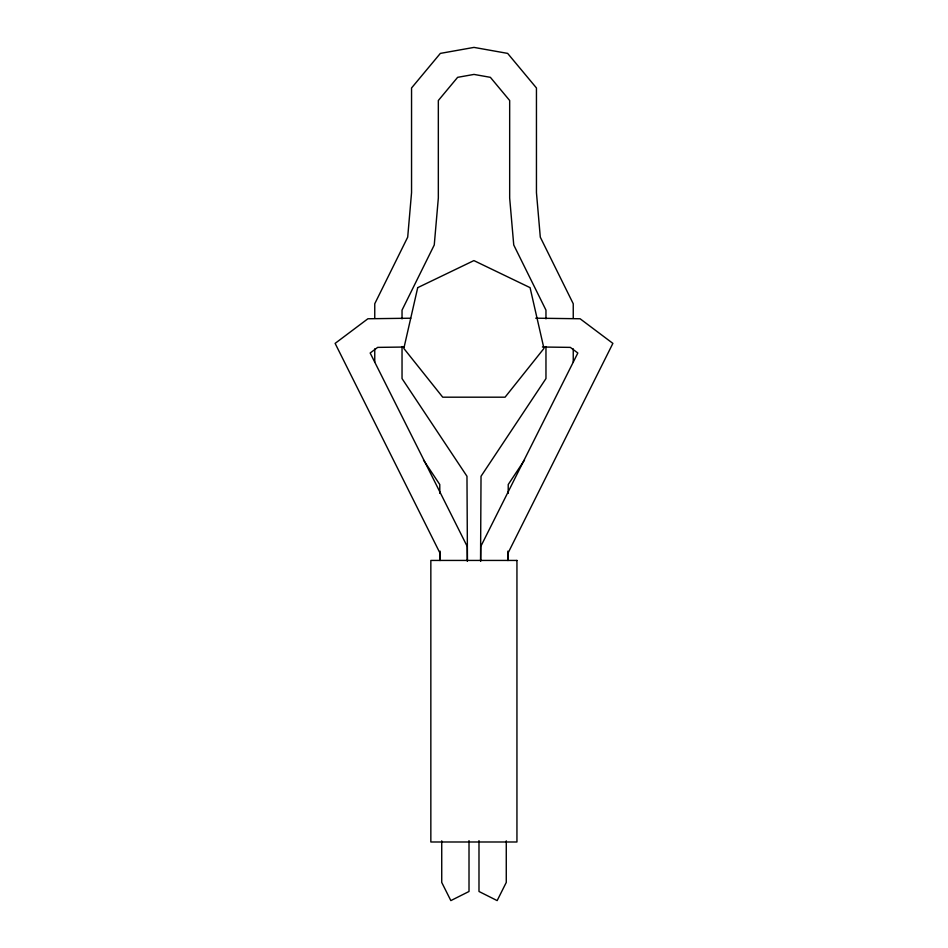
<?xml version="1.0" encoding="UTF-8"?>
<svg xmlns="http://www.w3.org/2000/svg" width="948" height="948" viewBox="0 0 948 948"><rect width="100%" height="100%" fill="white"/><g stroke="black" fill="none" stroke-linecap="round" stroke-linejoin="round"><path stroke-width="1.42" d="M480.553 560.695L481.027 476.275L545.965 378.584L545.965 346.541M480.683 561.275L480.766 546.475L577.83 353.012L570.341 347.383L542.422 347.015M507.82 560.019L507.867 551.132M508.187 493.387L508.235 484.511L524.493 460.064M507.95 560.529L507.998 553.158L612.882 343.389L580.105 318.765L535.715 318.184M410.804 318.208L367.895 318.765L335.118 343.389L440.002 553.158L440.05 560.529M404.109 347.039L377.659 347.383L370.17 353.012L467.234 546.475L467.317 561.275M423.507 460.064L439.765 484.511L439.813 493.387M467.447 560.695L466.973 476.275L402.035 378.584L402.035 346.541M440.133 551.132L440.18 560.019M573.244 318.303L573.244 303.751L540.301 237.154L536.45 192.645L536.45 87.974L507.654 53.396L474 47.4L440.346 53.396L411.551 87.974L411.551 192.645L407.699 237.154L374.756 303.751L374.756 318.303M573.244 348.876L573.244 361.97M545.965 318.872L545.965 310.126L513.745 244.999L509.669 198.037L509.669 100.512L490.377 77.333L474 74.418L457.623 77.333L438.332 100.512L438.332 198.037L434.255 244.999L402.035 310.126L402.035 318.872M506.268 840.852L506.268 882.434L497.155 900.6L478.989 891.487L478.989 840.627M469.011 840.627L469.011 891.487L450.845 900.6L441.732 882.434L441.732 840.852M374.756 348.876L374.756 361.97M417.713 287.647L403.836 348.437L442.716 397.188L505.071 397.188L543.951 348.437L530.074 287.647L473.893 260.593L417.713 287.647M516.944 560.434L430.842 560.434L430.842 841.99L516.944 841.99L516.944 560.434"/></g></svg>
